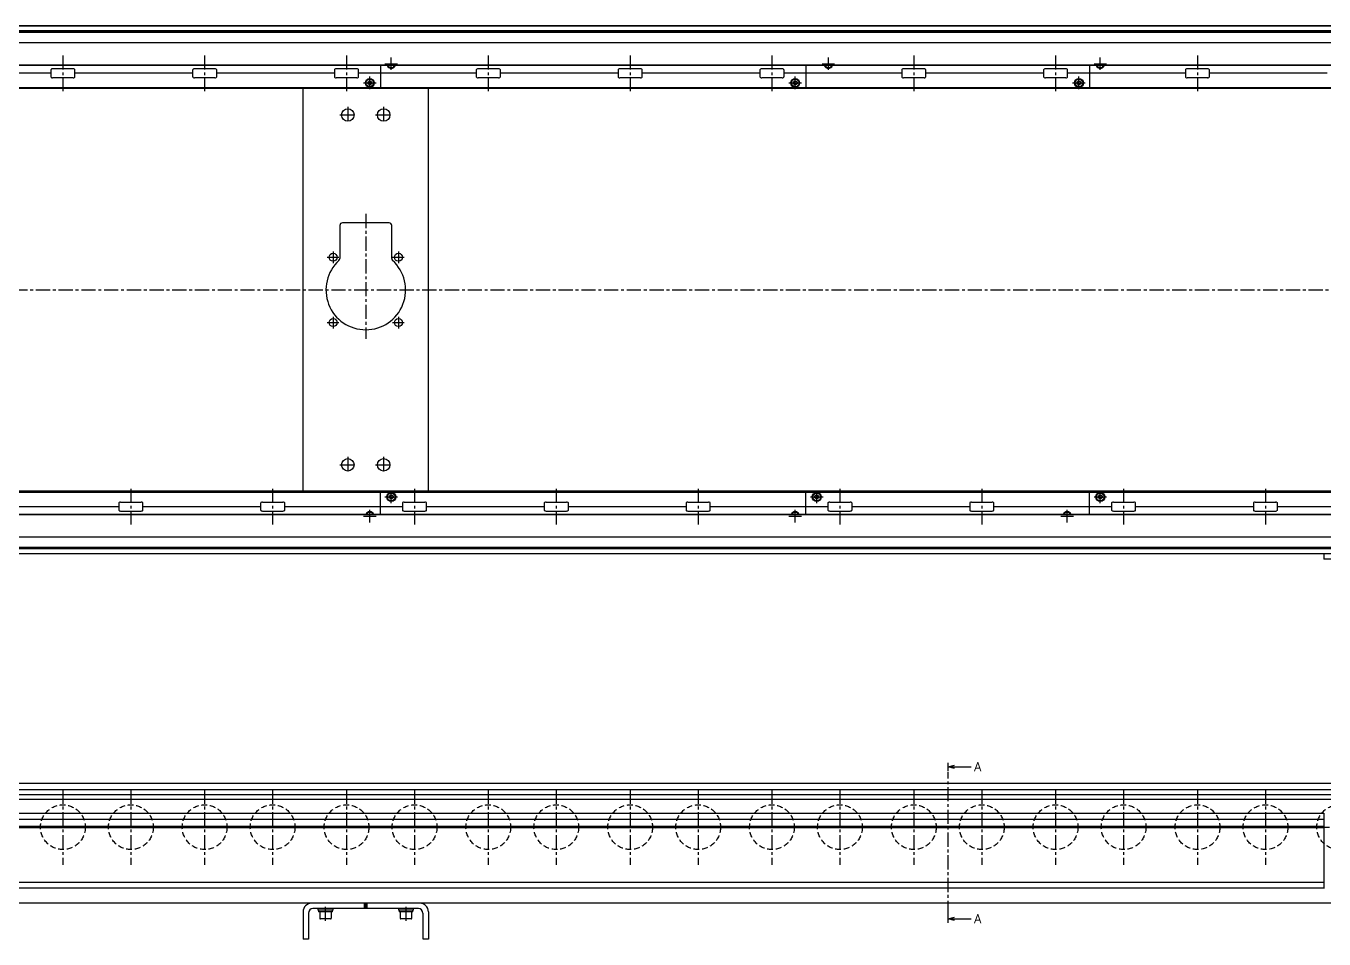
# Model space of a CAD drawing. Extents: x -10 to 4867, y -8 to 1101.
# Drawn here: x 2432 to 3882, y 28 to 1048 of the extents above; entities that cross this region are included whole.
import ezdxf

# ---------------------------------------------------------------- set-up
doc = ezdxf.new("R2010")
doc.units = 0
doc.header["$LTSCALE"] = 0.5
doc.linetypes.add('CENTER', pattern=[50.8, 31.75, -6.35, 6.35, -6.35])
doc.linetypes.add('DASHED', pattern=[19.05, 12.7, -6.35])
for name, color, linetype in [('MSM_CENTER', 1, 'CENTER'), ('MSM_CONTINUOUS', 7, 'CONTINUOUS'), ('MSM_DASHED', 4, 'DASHED'), ('MSM_PART_NUMBER', 7, 'CONTINUOUS')]:
    doc.layers.add(name, color=color, linetype=linetype)
doc.styles.get("Standard").update_dxf_attribs({"font": 'txt.shx', "height": 10, "bigfont": 'bigfont.shx'})

# ---------------------------------------------------------------- blocks, each defined once
blk = doc.blocks.new('*U88')
at = {"layer": 'MSM_PART_NUMBER'}
blk.add_text('A', height=10, dxfattribs=at).set_placement((3491.3, 215.7))
blk = doc.blocks.new('*U89')
at = {"layer": 'MSM_PART_NUMBER'}
blk.add_text('A', height=10, dxfattribs=at).set_placement((3491.3, 45.9))

msp = doc.modelspace()

# ---------------------------------------------------------------- linework, layer by layer
at = {"layer": 'MSM_CENTER'}
for p, q in [((2472.8, 1015.5), (2472.8, 975.5)), ((2631.2, 1015.5), (2631.2, 975.5)), ((2789.8, 1015.5), (2789.8, 975.5)), ((2832.7, 1006.2), (2846.8, 1006.2)), ((2839.8, 999.2), (2839.8, 1013.2)), ((2948.2, 1015.5), (2948.2, 975.5)), ((3106.8, 1015.5), (3106.8, 975.5)), ((3265.2, 1015.5), (3265.2, 975.5)), ((3321.3, 1006.2), (3335.3, 1006.2)), ((3328.3, 999.2), (3328.3, 1013.2)), ((3423.8, 1015.5), (3423.8, 975.5)), ((3582.2, 1015.5), (3582.2, 975.5)), ((3625.2, 1006.2), (3639.2, 1006.2)), ((3632.2, 999.2), (3632.2, 1013.2)), ((3740.8, 1015.5), (3740.8, 975.5)), ((2815.8, 977.7), (2815.8, 991.8)), ((3291.2, 977.7), (3291.2, 991.8)), ((3608.3, 977.7), (3608.3, 991.8)), ((2808.7, 984.7), (2822.8, 984.7)), ((3284.2, 984.7), (3298.2, 984.7)), ((3601.3, 984.7), (3615.3, 984.7)), ((2791.2, 957.9), (2791.2, 939.9)), ((2831.2, 957.9), (2831.2, 939.9)), ((2782.2, 948.9), (2800.3, 948.9)), ((2822.2, 948.9), (2840.3, 948.9)), ((2811.3, 838.4), (2811.3, 698.9)), ((2768.2, 789.9), (2781.2, 789.9)), ((2774.8, 796.4), (2774.8, 783.4)), ((2841.2, 789.9), (2854.2, 789.9)), ((2847.8, 796.4), (2847.8, 783.4)), ((359.8, 753.4), (4109.9, 753.4)), ((2768.2, 716.9), (2781.2, 716.9)), ((2774.8, 723.4), (2774.8, 710.4)), ((2841.2, 716.9), (2854.2, 716.9)), ((2847.8, 723.4), (2847.8, 710.4)), ((2791.2, 566.9), (2791.2, 548.9)), ((2831.2, 566.9), (2831.2, 548.9)), ((2782.2, 557.9), (2800.3, 557.9)), ((2822.2, 557.9), (2840.3, 557.9)), ((2548.8, 531.3), (2548.8, 491.3)), ((2707.2, 531.3), (2707.2, 491.3)), ((2839.8, 515), (2839.8, 529)), ((2865.8, 531.3), (2865.8, 491.3)), ((3024.2, 531.3), (3024.2, 491.3)), ((3182.8, 531.3), (3182.8, 491.3)), ((3315.3, 515), (3315.3, 529)), ((3341.2, 531.3), (3341.2, 491.3)), ((3499.8, 531.3), (3499.8, 491.3)), ((3632.2, 515), (3632.2, 529)), ((3658.3, 531.3), (3658.3, 491.3)), ((3816.8, 531.3), (3816.8, 491.3)), ((2832.7, 522), (2846.8, 522)), ((3308.2, 522), (3322.3, 522)), ((3625.2, 522), (3639.2, 522)), ((2808.7, 500.5), (2822.8, 500.5)), ((2815.8, 493.5), (2815.8, 507.5)), ((3284.2, 500.5), (3298.2, 500.5)), ((3291.2, 493.5), (3291.2, 507.5)), ((3588.2, 500.5), (3602.3, 500.5)), ((3595.2, 493.5), (3595.2, 507.5)), ((3462.2, 55), (3462.2, 215)), ((2472.8, 195), (2472.8, 111)), ((2548.8, 195), (2548.8, 111)), ((2631.2, 195), (2631.2, 111)), ((2707.2, 195), (2707.2, 111)), ((2789.8, 195), (2789.8, 111)), ((2865.8, 195), (2865.8, 111)), ((2948.2, 195), (2948.2, 111)), ((3024.2, 195), (3024.2, 111)), ((3106.8, 195), (3106.8, 111)), ((3182.8, 195), (3182.8, 111)), ((3265.2, 195), (3265.2, 111)), ((3341.2, 195), (3341.2, 111)), ((3423.8, 195), (3423.8, 111)), ((3499.8, 195), (3499.8, 111)), ((3582.2, 195), (3582.2, 111)), ((3658.3, 195), (3658.3, 111)), ((3740.8, 195), (3740.8, 111)), ((3816.8, 195), (3816.8, 111)), ((367.2, 153), (4100.3, 153)), ((2766.3, 48.4), (2766.3, 64)), ((2856.3, 48.4), (2856.3, 64))]:
    msp.add_line(p, q, dxfattribs=at)
at = {"layer": 'MSM_CONTINUOUS'}
for p, q in [((4099.9, 1048.4), (370.7, 1048.4)), ((4098.2, 1048.3), (372.3, 1048.3)), ((4073.6, 1042.9), (396.9, 1042.9)), ((4073.6, 1041.2), (396.9, 1041.2)), ((4073.5, 1042), (397, 1042)), ((4098.2, 1029.5), (372.3, 1029.5)), ((4098.2, 1004.1), (372.3, 1004.1)), ((4098.2, 1004.5), (422.2, 1004.5)), ((2827.8, 1004.1), (2827.8, 979.4)), ((2839.8, 1003.9), (2839.4, 1004.1)), ((2840.1, 1004.1), (2839.8, 1003.9)), ((3303.2, 1004.1), (3303.2, 979.4)), ((3328.3, 1003.9), (3327.9, 1004.1)), ((3328.6, 1004.1), (3328.3, 1003.9)), ((3620.2, 1004.1), (3620.2, 979.4)), ((3632.2, 1003.9), (3631.9, 1004.1)), ((3632.6, 1004.1), (3632.2, 1003.9)), ((2459.3, 995.5), (2327.7, 995.5)), ((2459.3, 999.5), (2459.3, 991.5)), ((2484.2, 1000.5), (2461.3, 1000.5)), ((2484.2, 990.5), (2461.3, 990.5)), ((2486.2, 991.5), (2486.2, 999.5)), ((2617.8, 995.5), (2486.2, 995.5)), ((2617.8, 999.5), (2617.8, 991.5)), ((2642.7, 1000.5), (2619.8, 1000.5)), ((2642.7, 990.5), (2619.8, 990.5)), ((2644.7, 991.5), (2644.7, 999.5)), ((2776.3, 995.5), (2644.7, 995.5)), ((2776.3, 999.5), (2776.3, 991.5)), ((2801.2, 1000.5), (2778.3, 1000.5)), ((2801.2, 990.5), (2778.3, 990.5)), ((2803.2, 991.5), (2803.2, 999.5)), ((2934.8, 995.5), (2803.2, 995.5)), ((2813.8, 985.9), (2815.8, 987.1)), ((2815.8, 987.1), (2817.8, 985.9)), ((2934.8, 999.5), (2934.8, 991.5)), ((2959.7, 1000.5), (2936.8, 1000.5)), ((2959.7, 990.5), (2936.8, 990.5)), ((2961.7, 991.5), (2961.7, 999.5)), ((3093.3, 995.5), (2961.7, 995.5)), ((3093.3, 999.5), (3093.3, 991.5)), ((3118.2, 1000.5), (3095.3, 1000.5)), ((3118.2, 990.5), (3095.3, 990.5)), ((3120.2, 991.5), (3120.2, 999.5)), ((3251.8, 995.5), (3120.2, 995.5)), ((3251.8, 999.5), (3251.8, 991.5)), ((3276.7, 1000.5), (3253.8, 1000.5)), ((3276.7, 990.5), (3253.8, 990.5)), ((3278.7, 991.5), (3278.7, 999.5)), ((3410.3, 995.5), (3278.7, 995.5)), ((3289.3, 985.9), (3291.2, 987.1)), ((3291.2, 987.1), (3293.3, 985.9)), ((3410.3, 999.5), (3410.3, 991.5)), ((3435.2, 1000.5), (3412.3, 1000.5)), ((3435.2, 990.5), (3412.3, 990.5)), ((3437.2, 991.5), (3437.2, 999.5)), ((3568.8, 995.5), (3437.2, 995.5)), ((3568.8, 999.5), (3568.8, 991.5)), ((3593.7, 1000.5), (3570.8, 1000.5)), ((3593.7, 990.5), (3570.8, 990.5)), ((3595.7, 991.5), (3595.7, 999.5)), ((3727.3, 995.5), (3595.7, 995.5)), ((3606.3, 985.9), (3608.3, 987.1)), ((3608.3, 987.1), (3610.3, 985.9)), ((3727.3, 999.5), (3727.3, 991.5)), ((3752.2, 1000.5), (3729.3, 1000.5)), ((3752.2, 990.5), (3729.3, 990.5)), ((3754.2, 991.5), (3754.2, 999.5)), ((3885.8, 995.5), (3754.2, 995.5)), ((4095.8, 979.4), (450.2, 979.4)), ((4099.9, 978.4), (450.2, 978.4)), ((2741.3, 528.4), (2741.3, 978.4)), ((2813.8, 983.6), (2813.8, 985.9)), ((2815.8, 982.4), (2813.8, 983.6)), ((2817.8, 983.6), (2815.8, 982.4)), ((2817.8, 985.9), (2817.8, 983.6)), ((2881.3, 528.4), (2881.3, 978.4)), ((3289.3, 983.6), (3289.3, 985.9)), ((3291.2, 982.4), (3289.3, 983.6)), ((3293.3, 983.6), (3291.2, 982.4)), ((3293.3, 985.9), (3293.3, 983.6)), ((3606.3, 983.6), (3606.3, 985.9)), ((3608.3, 982.4), (3606.3, 983.6)), ((3610.3, 983.6), (3608.3, 982.4)), ((3610.3, 985.9), (3610.3, 983.6)), ((2837.3, 828.4), (2785.3, 828.4)), ((2782.2, 825.4), (2782.2, 788.5)), ((2840.3, 788.5), (2840.3, 825.4)), ((4099.9, 528.4), (450.2, 528.4)), ((450.2, 527.4), (4095.8, 527.4)), ((2827.8, 502.6), (2827.8, 527.4)), ((2837.8, 523.2), (2839.8, 524.4)), ((2837.8, 520.9), (2837.8, 523.2)), ((2839.8, 524.4), (2841.8, 523.2)), ((2841.8, 523.2), (2841.8, 520.9)), ((3303.2, 502.6), (3303.2, 527.4)), ((3313.2, 523.2), (3315.3, 524.4)), ((3313.2, 520.9), (3313.2, 523.2)), ((3315.3, 524.4), (3317.2, 523.2)), ((3317.2, 523.2), (3317.2, 520.9)), ((3620.2, 502.6), (3620.2, 527.4)), ((3630.2, 523.2), (3632.2, 524.4)), ((3630.2, 520.9), (3630.2, 523.2)), ((3632.2, 524.4), (3634.2, 523.2)), ((3634.2, 523.2), (3634.2, 520.9)), ((2403.7, 511.3), (2535.3, 511.3)), ((2535.3, 515.3), (2535.3, 507.3)), ((2537.3, 516.3), (2560.2, 516.3)), ((2562.2, 507.3), (2562.2, 515.3)), ((2562.2, 511.3), (2693.8, 511.3)), ((2693.8, 515.3), (2693.8, 507.3)), ((2695.8, 516.3), (2718.7, 516.3)), ((2720.7, 507.3), (2720.7, 515.3)), ((2720.7, 511.3), (2852.3, 511.3)), ((2839.8, 519.7), (2837.8, 520.9)), ((2841.8, 520.9), (2839.8, 519.7)), ((2852.3, 515.3), (2852.3, 507.3)), ((2854.3, 516.3), (2877.2, 516.3)), ((2879.2, 507.3), (2879.2, 515.3)), ((2879.2, 511.3), (3010.8, 511.3)), ((3010.8, 515.3), (3010.8, 507.3)), ((3012.8, 516.3), (3035.7, 516.3)), ((3037.7, 507.3), (3037.7, 515.3)), ((3037.7, 511.3), (3169.3, 511.3)), ((3169.3, 515.3), (3169.3, 507.3)), ((3171.3, 516.3), (3194.2, 516.3)), ((3196.2, 507.3), (3196.2, 515.3)), ((3196.2, 511.3), (3327.8, 511.3)), ((3315.3, 519.7), (3313.2, 520.9)), ((3317.2, 520.9), (3315.3, 519.7)), ((3327.8, 515.3), (3327.8, 507.3)), ((3329.8, 516.3), (3352.7, 516.3)), ((3354.7, 507.3), (3354.7, 515.3)), ((3354.7, 511.3), (3486.3, 511.3)), ((3486.3, 515.3), (3486.3, 507.3)), ((3488.3, 516.3), (3511.2, 516.3)), ((3513.2, 507.3), (3513.2, 515.3)), ((3513.2, 511.3), (3644.8, 511.3)), ((3632.2, 519.7), (3630.2, 520.9)), ((3634.2, 520.9), (3632.2, 519.7)), ((3644.8, 515.3), (3644.8, 507.3)), ((3646.8, 516.3), (3669.7, 516.3)), ((3671.7, 507.3), (3671.7, 515.3)), ((3671.7, 511.3), (3803.3, 511.3)), ((3803.3, 515.3), (3803.3, 507.3)), ((3805.3, 516.3), (3828.2, 516.3)), ((3830.2, 507.3), (3830.2, 515.3)), ((3830.2, 511.3), (3961.8, 511.3)), ((4098.2, 502.6), (372.3, 502.6)), ((4098.2, 502.2), (422.2, 502.2)), ((2537.3, 506.3), (2560.2, 506.3)), ((2695.8, 506.3), (2718.7, 506.3)), ((2815.4, 502.6), (2815.8, 502.9)), ((2815.8, 502.9), (2816.1, 502.6)), ((2854.3, 506.3), (2877.2, 506.3)), ((3012.8, 506.3), (3035.7, 506.3)), ((3171.3, 506.3), (3194.2, 506.3)), ((3290.9, 502.6), (3291.2, 502.9)), ((3291.2, 502.9), (3291.6, 502.6)), ((3329.8, 506.3), (3352.7, 506.3)), ((3488.3, 506.3), (3511.2, 506.3)), ((3594.9, 502.6), (3595.2, 502.9)), ((3595.2, 502.9), (3595.6, 502.6)), ((3646.8, 506.3), (3669.7, 506.3)), ((3805.3, 506.3), (3828.2, 506.3)), ((4098.2, 477.2), (372.3, 477.2)), ((4073.6, 465.6), (396.9, 465.6)), ((4073.5, 464.7), (397, 464.7)), ((4099.9, 458.4), (370.7, 458.4)), ((4098.2, 458.4), (372.3, 458.4)), ((4073.6, 463.9), (396.9, 463.9)), ((3882.2, 458.4), (3882.2, 452.4)), ((3932.2, 452.4), (3882.2, 452.4)), ((3462.2, 215.9), (3462.2, 224.9)), ((3462.2, 220.4), (3469.3, 222.2)), ((3462.2, 220.4), (3487.9, 220.4)), ((3469.3, 218.5), (3462.2, 220.4)), ((4098.2, 202), (372.3, 202)), ((4098.2, 194.6), (674.4, 194.6)), ((3982.2, 189), (676.7, 189)), ((3982.2, 184), (678.6, 184)), ((3882.2, 168.2), (667.3, 168.2)), ((3882.2, 161.7), (682.2, 161.7)), ((3882.2, 168.5), (3882.2, 84.5)), ((3882.2, 153.9), (682.2, 153.9)), ((3882.2, 153), (682.2, 153)), ((3882.2, 152.1), (682.2, 152.1)), ((3882.2, 91.2), (682.2, 91.2)), ((3882.2, 84.7), (679.8, 84.7)), ((4099.9, 68), (472.3, 68)), ((2741.3, 58.5), (2741.3, 28)), ((2870.2, 62), (2752.2, 62)), ((2757.8, 62), (2757.8, 60.4)), ((2774.8, 60.4), (2757.8, 60.4)), ((2758.6, 60.4), (2758.6, 58.4)), ((2774, 58.4), (2758.6, 58.4)), ((2759.8, 58.4), (2759.8, 51.2)), ((2772.8, 51.2), (2772.8, 58.4)), ((2774, 58.4), (2774, 60.4)), ((2774.8, 60.4), (2774.8, 62)), ((2809.8, 62), (2809.8, 68)), ((2811.3, 62), (2811.3, 68)), ((2812.8, 62), (2812.8, 68)), ((2847.8, 62), (2847.8, 60.4)), ((2864.8, 60.4), (2847.8, 60.4)), ((2848.6, 60.4), (2848.6, 58.4)), ((2863.9, 58.4), (2848.6, 58.4)), ((2849.8, 58.4), (2849.8, 51.2)), ((2862.8, 51.2), (2862.8, 58.4)), ((2863.9, 58.4), (2863.9, 60.4)), ((2864.8, 60.4), (2864.8, 62)), ((2881.3, 58.5), (2881.3, 28)), ((2747.3, 57), (2747.3, 28)), ((2771.9, 50.4), (2760.6, 50.4)), ((2861.9, 50.4), (2850.6, 50.4)), ((2875.3, 28), (2875.3, 57)), ((3462.2, 46), (3462.2, 55)), ((3462.2, 50.5), (3469.3, 52.4)), ((3469.3, 48.6), (3462.2, 50.5)), ((3462.2, 50.5), (3487.9, 50.5)), ((2747.3, 28), (2741.3, 28)), ((2881.3, 28), (2875.3, 28))]:
    msp.add_line(p, q, dxfattribs=at)
for centre, radius in [((2815.8, 984.7), 5), ((2815.8, 984.7), 4.25), ((3291.2, 984.7), 5), ((3291.2, 984.7), 4.25), ((3608.3, 984.7), 5), ((3608.3, 984.7), 4.25), ((2791.2, 948.9), 7), ((2831.2, 948.9), 7), ((2774.8, 789.9), 4.5), ((2847.8, 789.9), 4.5), ((2774.8, 716.9), 4.5), ((2847.8, 716.9), 4.5), ((2791.2, 557.9), 7), ((2831.2, 557.9), 7), ((2839.8, 522), 5), ((2839.8, 522), 4.25), ((3315.3, 522), 5), ((3315.3, 522), 4.25), ((3632.2, 522), 5), ((3632.2, 522), 4.25)]:
    msp.add_circle(centre, radius, dxfattribs=at)
for centre, radius, start, end in [((2839.8, 1006.2), 5, 204.8346, 335.1654), ((2839.8, 1006.2), 4.25, 209.6116, 330.3884), ((3328.3, 1006.2), 5, 204.8346, 335.1654), ((3328.3, 1006.2), 4.25, 209.6116, 330.3884), ((3632.2, 1006.2), 5, 204.8346, 335.1654), ((3632.2, 1006.2), 4.25, 209.6116, 330.3884), ((2460.2, 999.4), 0.882, 115.5328, 172.1027), ((2460.2, 991.6), 0.882, 187.8973, 244.4672), ((2461.3, 997.1), 3.41, 89.6687, 115.2454), ((2461.3, 993.9), 3.41, 244.7546, 270.3313), ((2484.2, 997.1), 3.41, 64.7546, 90.3313), ((2484.2, 993.9), 3.41, 269.6687, 295.2454), ((2485.3, 999.4), 0.882, 7.8973, 64.4672), ((2485.3, 991.6), 0.882, 295.5328, 352.1027), ((2618.7, 999.4), 0.882, 115.5328, 172.1027), ((2618.7, 991.6), 0.882, 187.8973, 244.4672), ((2619.8, 997.1), 3.41, 89.6687, 115.2454), ((2619.8, 993.9), 3.41, 244.7546, 270.3313), ((2642.7, 997.1), 3.41, 64.7546, 90.3313), ((2642.7, 993.9), 3.41, 269.6687, 295.2454), ((2643.8, 999.4), 0.882, 7.8973, 64.4672), ((2643.8, 991.6), 0.882, 295.5328, 352.1027), ((2777.2, 999.4), 0.882, 115.5328, 172.1027), ((2777.2, 991.6), 0.882, 187.8973, 244.4672), ((2778.3, 997.1), 3.41, 89.6687, 115.2454), ((2778.3, 993.9), 3.41, 244.7546, 270.3313), ((2801.2, 997.1), 3.41, 64.7546, 90.3313), ((2801.2, 993.9), 3.41, 269.6687, 295.2454), ((2802.3, 999.4), 0.882, 7.8973, 64.4672), ((2802.3, 991.6), 0.882, 295.5328, 352.1027), ((2935.7, 999.4), 0.882, 115.5328, 172.1027), ((2935.7, 991.6), 0.882, 187.8973, 244.4672), ((2936.8, 997.1), 3.41, 89.6687, 115.2454), ((2936.8, 993.9), 3.41, 244.7546, 270.3313), ((2959.7, 997.1), 3.41, 64.7546, 90.3313), ((2959.7, 993.9), 3.41, 269.6687, 295.2454), ((2960.8, 999.4), 0.882, 7.8973, 64.4672), ((2960.8, 991.6), 0.882, 295.5328, 352.1027), ((3094.2, 999.4), 0.882, 115.5328, 172.1027), ((3094.2, 991.6), 0.882, 187.8973, 244.4672), ((3095.3, 997.1), 3.41, 89.6687, 115.2454), ((3095.3, 993.9), 3.41, 244.7546, 270.3313), ((3118.2, 997.1), 3.41, 64.7546, 90.3313), ((3118.2, 993.9), 3.41, 269.6687, 295.2454), ((3119.3, 999.4), 0.882, 7.8973, 64.4672), ((3119.3, 991.6), 0.882, 295.5328, 352.1027), ((3252.7, 999.4), 0.882, 115.5328, 172.1027), ((3252.7, 991.6), 0.882, 187.8973, 244.4672), ((3253.8, 997.1), 3.41, 89.6687, 115.2454), ((3253.8, 993.9), 3.41, 244.7546, 270.3313), ((3276.7, 997.1), 3.41, 64.7546, 90.3313), ((3276.7, 993.9), 3.41, 269.6687, 295.2454), ((3277.8, 999.4), 0.882, 7.8973, 64.4672), ((3277.8, 991.6), 0.882, 295.5328, 352.1027), ((3411.2, 999.4), 0.882, 115.5328, 172.1027), ((3411.2, 991.6), 0.882, 187.8973, 244.4672), ((3412.3, 997.1), 3.41, 89.6687, 115.2454), ((3412.3, 993.9), 3.41, 244.7546, 270.3313), ((3435.2, 997.1), 3.41, 64.7546, 90.3313), ((3435.2, 993.9), 3.41, 269.6687, 295.2454), ((3436.3, 999.4), 0.882, 7.8973, 64.4672), ((3436.3, 991.6), 0.882, 295.5328, 352.1027), ((3569.7, 999.4), 0.882, 115.5328, 172.1027), ((3569.7, 991.6), 0.882, 187.8973, 244.4672), ((3570.8, 997.1), 3.41, 89.6687, 115.2454), ((3570.8, 993.9), 3.41, 244.7546, 270.3313), ((3593.7, 997.1), 3.41, 64.7546, 90.3313), ((3593.7, 993.9), 3.41, 269.6687, 295.2454), ((3594.8, 999.4), 0.882, 7.8973, 64.4672), ((3594.8, 991.6), 0.882, 295.5328, 352.1027), ((3728.2, 999.4), 0.882, 115.5328, 172.1027), ((3728.2, 991.6), 0.882, 187.8973, 244.4672), ((3729.3, 997.1), 3.41, 89.6687, 115.2454), ((3729.3, 993.9), 3.41, 244.7546, 270.3313), ((3752.2, 997.1), 3.41, 64.7546, 90.3313), ((3752.2, 993.9), 3.41, 269.6687, 295.2454), ((3753.3, 999.4), 0.882, 7.8973, 64.4672), ((3753.3, 991.6), 0.882, 295.5328, 352.1027), ((2785.3, 825.4), 3, 90, 180), ((2837.3, 825.4), 3, 0, 90), ((2811.3, 753.4), 44.5, 132.3521, 47.6479), ((2779.2, 788.5), 3, 312.3521, 360), ((2843.3, 788.5), 3, 180, 227.6479), ((2536.2, 515.2), 0.882, 115.5328, 172.1027), ((2537.3, 512.9), 3.41, 89.6687, 115.2454), ((2560.2, 512.9), 3.41, 64.7546, 90.3313), ((2561.3, 515.2), 0.882, 7.8973, 64.4672), ((2694.7, 515.2), 0.882, 115.5328, 172.1027), ((2695.8, 512.9), 3.41, 89.6687, 115.2454), ((2718.7, 512.9), 3.41, 64.7546, 90.3313), ((2719.8, 515.2), 0.882, 7.8973, 64.4672), ((2853.2, 515.2), 0.882, 115.5328, 172.1027), ((2854.3, 512.9), 3.41, 89.6687, 115.2454), ((2877.2, 512.9), 3.41, 64.7546, 90.3313), ((2878.3, 515.2), 0.882, 7.8973, 64.4672), ((3011.7, 515.2), 0.882, 115.5328, 172.1027), ((3012.8, 512.9), 3.41, 89.6687, 115.2454), ((3035.7, 512.9), 3.41, 64.7546, 90.3313), ((3036.8, 515.2), 0.882, 7.8973, 64.4672), ((3170.2, 515.2), 0.882, 115.5328, 172.1027), ((3171.3, 512.9), 3.41, 89.6687, 115.2454), ((3194.2, 512.9), 3.41, 64.7546, 90.3313), ((3195.3, 515.2), 0.882, 7.8973, 64.4672), ((3328.7, 515.2), 0.882, 115.5328, 172.1027), ((3329.8, 512.9), 3.41, 89.6687, 115.2454), ((3352.7, 512.9), 3.41, 64.7546, 90.3313), ((3353.8, 515.2), 0.882, 7.8973, 64.4672), ((3487.2, 515.2), 0.882, 115.5328, 172.1027), ((3488.3, 512.9), 3.41, 89.6687, 115.2454), ((3511.2, 512.9), 3.41, 64.7546, 90.3313), ((3512.3, 515.2), 0.882, 7.8973, 64.4672), ((3645.7, 515.2), 0.882, 115.5328, 172.1027), ((3646.8, 512.9), 3.41, 89.6687, 115.2454), ((3669.7, 512.9), 3.41, 64.7546, 90.3313), ((3670.8, 515.2), 0.882, 7.8973, 64.4672), ((3804.2, 515.2), 0.882, 115.5328, 172.1027), ((3805.3, 512.9), 3.41, 89.6687, 115.2454), ((3828.2, 512.9), 3.41, 64.7546, 90.3313), ((3829.3, 515.2), 0.882, 7.8973, 64.4672), ((2536.2, 507.4), 0.882, 187.8973, 244.4672), ((2537.3, 509.7), 3.41, 244.7546, 270.3313), ((2560.2, 509.7), 3.41, 269.6687, 295.2454), ((2561.3, 507.4), 0.882, 295.5328, 352.1027), ((2694.7, 507.4), 0.882, 187.8973, 244.4672), ((2695.8, 509.7), 3.41, 244.7546, 270.3313), ((2718.7, 509.7), 3.41, 269.6687, 295.2454), ((2719.8, 507.4), 0.882, 295.5328, 352.1027), ((2815.8, 500.5), 5, 24.8346, 155.1654), ((2815.8, 500.5), 4.25, 29.6116, 150.3884), ((2853.2, 507.4), 0.882, 187.8973, 244.4672), ((2854.3, 509.7), 3.41, 244.7546, 270.3313), ((2877.2, 509.7), 3.41, 269.6687, 295.2454), ((2878.3, 507.4), 0.882, 295.5328, 352.1027), ((3011.7, 507.4), 0.882, 187.8973, 244.4672), ((3012.8, 509.7), 3.41, 244.7546, 270.3313), ((3035.7, 509.7), 3.41, 269.6687, 295.2454), ((3036.8, 507.4), 0.882, 295.5328, 352.1027), ((3170.2, 507.4), 0.882, 187.8973, 244.4672), ((3171.3, 509.7), 3.41, 244.7546, 270.3313), ((3194.2, 509.7), 3.41, 269.6687, 295.2454), ((3195.3, 507.4), 0.882, 295.5328, 352.1027), ((3291.2, 500.5), 5, 24.8346, 155.1654), ((3291.2, 500.5), 4.25, 29.6116, 150.3884), ((3328.7, 507.4), 0.882, 187.8973, 244.4672), ((3329.8, 509.7), 3.41, 244.7546, 270.3313), ((3352.7, 509.7), 3.41, 269.6687, 295.2454), ((3353.8, 507.4), 0.882, 295.5328, 352.1027), ((3487.2, 507.4), 0.882, 187.8973, 244.4672), ((3488.3, 509.7), 3.41, 244.7546, 270.3313), ((3511.2, 509.7), 3.41, 269.6687, 295.2454), ((3512.3, 507.4), 0.882, 295.5328, 352.1027), ((3595.2, 500.5), 5, 24.8346, 155.1654), ((3595.2, 500.5), 4.25, 29.6116, 150.3884), ((3645.7, 507.4), 0.882, 187.8973, 244.4672), ((3646.8, 509.7), 3.41, 244.7546, 270.3313), ((3669.7, 509.7), 3.41, 269.6687, 295.2454), ((3670.8, 507.4), 0.882, 295.5328, 352.1027), ((3804.2, 507.4), 0.882, 187.8973, 244.4672), ((3805.3, 509.7), 3.41, 244.7546, 270.3313), ((3828.2, 509.7), 3.41, 269.6687, 295.2454), ((3829.3, 507.4), 0.882, 295.5328, 352.1027), ((2750.8, 58.5), 9.5, 90, 180), ((2752.2, 57), 5, 90, 180), ((2870.2, 57), 5, 0, 90), ((2871.8, 58.5), 9.5, 0, 90), ((2760.6, 51.2), 0.8, 180, 270), ((2771.9, 51.2), 0.8, 270, 0), ((2850.6, 51.2), 0.8, 180, 270), ((2861.9, 51.2), 0.8, 270, 0)]:
    msp.add_arc(centre, radius, start, end, dxfattribs=at)
at = {"layer": 'MSM_DASHED'}
for centre in [(2472.8, 153), (2548.8, 153), (2631.2, 153), (2707.2, 153), (2789.8, 153), (2865.8, 153), (2948.2, 153), (3024.2, 153), (3106.8, 153), (3182.8, 153), (3265.2, 153), (3341.2, 153), (3423.8, 153), (3499.8, 153), (3582.2, 153), (3658.3, 153), (3740.8, 153), (3816.8, 153), (3899.2, 153)]:
    msp.add_circle(centre, 25, dxfattribs=at)

# ---------------------------------------------------------------- block references
at = {"layer": 'MSM_CONTINUOUS'}
for name in ['*U88', '*U89']:
    msp.add_blockref(name, (0, 0), dxfattribs=at)

doc.saveas('drawing.dxf')
